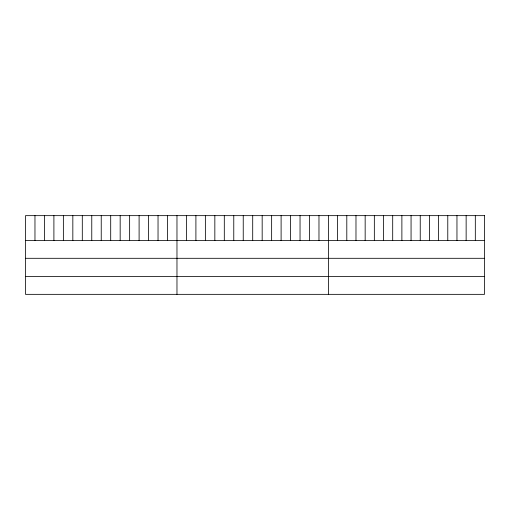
<?xml version="1.0" encoding="UTF-8"?>
<svg xmlns="http://www.w3.org/2000/svg" width="510" height="510" viewBox="0 0 510 510"><rect width="100%" height="100%" fill="white"/><g stroke="black" fill="none" stroke-linecap="round" stroke-linejoin="round"><path stroke-width="0.76" d="M25.5 240.548L484.5 240.548M25.5 258.302L484.5 258.302M25.5 276.592L484.5 276.592M475.32 215.653L475.32 240.548M466.14 215.653L466.14 240.548M456.96 215.653L456.96 240.548M447.78 215.653L447.78 240.548M438.6 215.653L438.6 240.548M429.42 215.653L429.42 240.548M420.24 215.653L420.24 240.548M411.06 215.653L411.06 240.548M401.88 215.653L401.88 240.548M392.7 215.653L392.7 240.548M383.52 215.653L383.52 240.548M374.34 215.653L374.34 240.548M365.16 215.653L365.16 240.548M355.98 215.653L355.98 240.548M346.8 215.653L346.8 240.548M337.62 215.653L337.62 240.548M328.44 215.653L328.44 294.346M318.973 215.653L318.973 240.548M309.506 215.653L309.506 240.548M300.039 215.653L300.039 240.548M290.572 215.653L290.572 240.548M281.106 215.653L281.106 240.548M271.639 215.653L271.639 240.548M262.172 215.653L262.172 240.548M252.705 215.653L252.705 240.548M243.238 215.653L243.238 240.548M233.771 215.653L233.771 240.548M224.304 215.653L224.304 240.548M214.837 215.653L214.837 240.548M205.371 215.653L205.371 240.548M195.904 215.653L195.904 240.548M186.437 215.653L186.437 240.548M176.97 215.653L176.97 294.346M167.503 215.653L167.503 240.548M158.036 215.653L158.036 240.548M148.569 215.653L148.569 240.548M139.102 215.653L139.102 240.548M129.636 215.653L129.636 240.548M120.169 215.653L120.169 240.548M110.702 215.653L110.702 240.548M101.235 215.653L101.235 240.548M91.768 215.653L91.768 240.548M82.301 215.653L82.301 240.548M72.834 215.653L72.834 240.548M63.367 215.653L63.367 240.548M53.901 215.653L53.901 240.548M44.434 215.653L44.434 240.548M34.967 215.653L34.967 240.548M484.5 215.653L25.5 215.653L25.5 294.346L484.5 294.346L484.5 215.653"/></g></svg>
